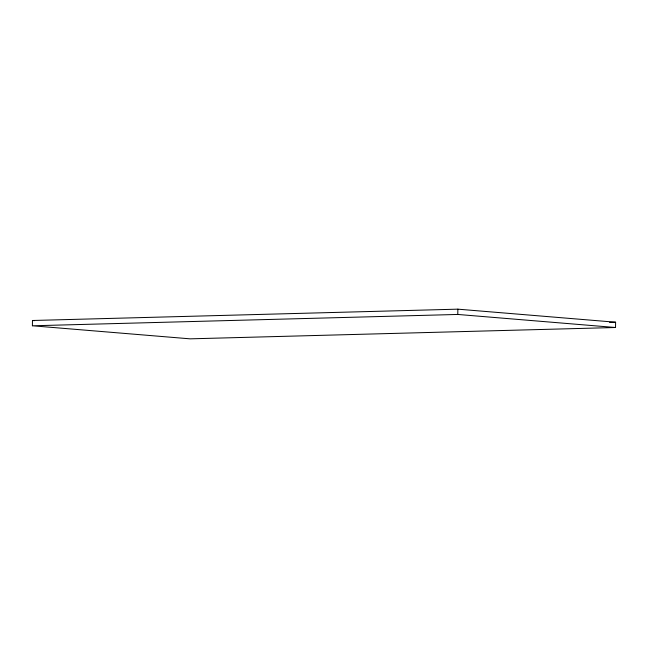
<?xml version="1.0" encoding="UTF-8"?>
<svg xmlns="http://www.w3.org/2000/svg" width="648" height="648" viewBox="0 0 648 648"><rect width="100%" height="100%" fill="white"/><g stroke="black" fill="none" stroke-linecap="round" stroke-linejoin="round"><path stroke-width="0.97" d="M32.4 325.782L32.465 320.493L457.853 309.161L615.6 322.218L615.535 327.507L190.148 338.839L32.4 325.782L457.788 314.45L615.535 327.507M457.788 314.45L457.853 309.161M609.541 322.38L615.6 322.218M32.465 320.493L34.474 320.663"/></g></svg>
